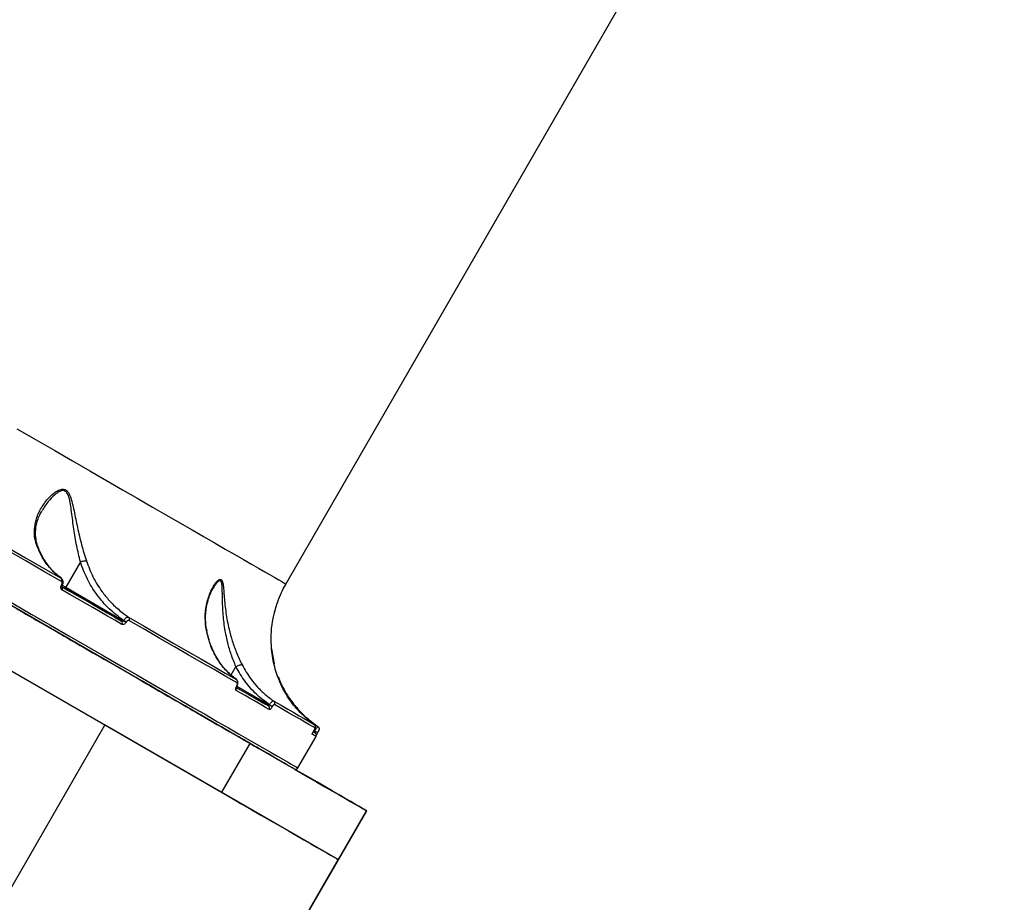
# Model space of a CAD drawing. Header units: millimetres. Extents: x -6006 to 5875, y -6399 to 6717.
# Drawn here: x 1735.2 to 2101.3, y 382.7 to 710.5 of the extents above; entities that cross this region are included whole.
import ezdxf

# ---------------------------------------------------------------- set-up
doc = ezdxf.new("R2010")
doc.units = ezdxf.units.MM
for name, color, linetype in [('DIKOM_ОБЪЕКТ', 7, 'Continuous'), ('DIKOM_РАЗМЕР_ЗОНА', 7, 'Continuous'), ('DIKOM_РАЗМЕР_ОБЪЕКТА', 7, 'Continuous')]:
    doc.layers.add(name, color=color, linetype=linetype)
doc.styles.add('style1', font='arial.ttf', dxfattribs={"width": 0.8})
doc.dimstyles.new('1-50', dxfattribs={"dimtxt": 300, "dimasz": 200, "dimexe": 100, "dimexo": 0, "dimgap": 100, "dimtad": 0, "dimdec": 0, "dimtxsty": 'style1', "dimcen": 0, "dimclrd": 7, "dimclre": 7, "dimadec": 1, "dimazin": 2, "dimtfac": 1, "dimtdec": 0, "dimtmove": 1, "dimatfit": 3, "dimfxl": 0, "dimlwd": 25, "dimlwe": 18, "dimarcsym": 0})

# ---------------------------------------------------------------- blocks, each defined once
blk = doc.blocks.new('*D15')
at = {"layer": 'Defpoints', "color": 0, "transparency": 16777216}
for p in [(-4354.46, 4593.05), (3409.28, 4593.05), (-1328.61, -3571.89)]:
    blk.add_point(p, dxfattribs=at)
at = {"layer": 'DIKOM_РАЗМЕР_ОБЪЕКТА', "color": 7, "lineweight": 18, "transparency": 16777216}
for p, q in [((3409.28, 4593.05), (-4454.46, 4593.05)), ((-1328.61, -3571.89), (-4454.46, -3571.89))]:
    blk.add_line(p, q, dxfattribs=at)
at = {"layer": 'DIKOM_РАЗМЕР_ОБЪЕКТА', "color": 7, "lineweight": 25, "transparency": 16777216}
for p, q in [((-4354.46, 4393.05), (-4354.46, 968.7)), ((-4354.46, -3371.89), (-4354.46, 52.46))]:
    blk.add_line(p, q, dxfattribs=at)
at = {"layer": 'DIKOM_РАЗМЕР_ОБЪЕКТА', "color": 7, "transparency": 16777216}
for points in [[(-4387.8, 4393.05), (-4321.13, 4393.05), (-4354.46, 4593.05)], [(-4387.8, -3371.89), (-4321.13, -3371.89), (-4354.46, -3571.89)]]:
    blk.add_solid(points, dxfattribs=at)
at = {"layer": 'DIKOM_РАЗМЕР_ОБЪЕКТА', "color": 0, "transparency": 16777216, "insert": (-4354.46, 510.58), "char_height": 300, "attachment_point": 5, "rotation": 90, "style": 'style1'}
blk.add_mtext('8150', dxfattribs=at)
blk = doc.blocks.new('*D16')
at = {"layer": 'Defpoints', "color": 0, "transparency": 16777216}
for p in [(3934.59, 4272.92), (-3710.11, -290.96), (3934.59, -4791.62)]:
    blk.add_point(p, dxfattribs=at)
at = {"layer": 'DIKOM_РАЗМЕР_ОБЪЕКТА', "color": 7, "lineweight": 18, "transparency": 16777216}
for p, q in [((3934.59, 4272.92), (3934.59, -4891.62)), ((-3710.11, -290.96), (-3710.11, -4891.62))]:
    blk.add_line(p, q, dxfattribs=at)
at = {"layer": 'DIKOM_РАЗМЕР_ОБЪЕКТА', "color": 7, "lineweight": 25, "transparency": 16777216}
for p, q in [((-3510.11, -4791.62), (-1432.64, -4791.62)), ((3734.59, -4791.62), (-518.7, -4791.62))]:
    blk.add_line(p, q, dxfattribs=at)
at = {"layer": 'DIKOM_РАЗМЕР_ОБЪЕКТА', "color": 7, "transparency": 16777216}
for points in [[(-3510.11, -4758.29), (-3510.11, -4824.96), (-3710.11, -4791.62)], [(3734.59, -4758.29), (3734.59, -4824.96), (3934.59, -4791.62)]]:
    blk.add_solid(points, dxfattribs=at)
at = {"layer": 'DIKOM_РАЗМЕР_ОБЪЕКТА', "color": 0, "transparency": 16777216, "insert": (-975.67, -4791.62), "char_height": 300, "attachment_point": 5, "style": 'style1'}
blk.add_mtext('7650', dxfattribs=at)
blk = doc.blocks.new('*D14')
at = {"layer": 'Defpoints', "color": 0, "transparency": 16777216}
for p in [(3463.26, 6716.57), (-5809.49, -5571.89), (-1350.38, -5571.89)]:
    blk.add_point(p, dxfattribs=at)
at = {"layer": 'DIKOM_РАЗМЕР_ЗОНА', "color": 7, "lineweight": 18, "transparency": 16777216}
for p, q in [((3463.26, 6716.57), (-5909.49, 6716.57)), ((-1350.38, -5571.89), (-5909.49, -5571.89))]:
    blk.add_line(p, q, dxfattribs=at)
at = {"layer": 'DIKOM_РАЗМЕР_ЗОНА', "color": 7, "lineweight": 25, "transparency": 16777216}
for p, q in [((-5809.49, 6516.57), (-5809.49, 1149.14)), ((-5809.49, -5371.89), (-5809.49, 69.36))]:
    blk.add_line(p, q, dxfattribs=at)
at = {"layer": 'DIKOM_РАЗМЕР_ЗОНА', "color": 7, "transparency": 16777216}
for points in [[(-5842.83, 6516.57), (-5776.16, 6516.57), (-5809.49, 6716.57)], [(-5842.83, -5371.89), (-5776.16, -5371.89), (-5809.49, -5571.89)]]:
    blk.add_solid(points, dxfattribs=at)
at = {"layer": 'DIKOM_РАЗМЕР_ЗОНА', "color": 0, "transparency": 16777216, "insert": (-5809.49, 609.25), "char_height": 300, "attachment_point": 5, "rotation": 90, "style": 'style1'}
blk.add_mtext('12300', dxfattribs=at)
blk = doc.blocks.new('*D13')
at = {"layer": 'Defpoints', "color": 0, "transparency": 16777216}
for p in [(5874.9, 4901.57), (-5210.11, -1293.83), (5874.9, -6202.3)]:
    blk.add_point(p, dxfattribs=at)
at = {"layer": 'DIKOM_РАЗМЕР_ЗОНА', "color": 7, "lineweight": 18, "transparency": 16777216}
for p, q in [((5874.9, 4901.57), (5874.9, -6302.3)), ((-5210.11, -1293.83), (-5210.11, -6302.3))]:
    blk.add_line(p, q, dxfattribs=at)
at = {"layer": 'DIKOM_РАЗМЕР_ЗОНА', "color": 7, "lineweight": 25, "transparency": 16777216}
for p, q in [((-5010.11, -6202.3), (160.46, -6202.3)), ((5674.9, -6202.3), (1240.24, -6202.3))]:
    blk.add_line(p, q, dxfattribs=at)
at = {"layer": 'DIKOM_РАЗМЕР_ЗОНА', "color": 7, "transparency": 16777216}
for points in [[(-5010.11, -6168.97), (-5010.11, -6235.64), (-5210.11, -6202.3)], [(5674.9, -6168.97), (5674.9, -6235.64), (5874.9, -6202.3)]]:
    blk.add_solid(points, dxfattribs=at)
at = {"layer": 'DIKOM_РАЗМЕР_ЗОНА', "color": 0, "transparency": 16777216, "insert": (700.35, -6202.3), "char_height": 300, "attachment_point": 5, "style": 'style1'}
blk.add_mtext('11100', dxfattribs=at)

msp = doc.modelspace()

# ---------------------------------------------------------------- linework, layer by layer
at = {"layer": 'DIKOM_ОБЪЕКТ', "color": 7, "linetype": 'Continuous', "lineweight": 15}
for p, q in [((1820.68, 441.75), (1127.86, 841.75)), ((1117.36, 823.56), (1810.18, 423.56)), ((1834.1, 500.92), (2019.15, 821.44)), ((1757.73, 509.14), (1752.29, 499.72)), ((1750.73, 503.05), (1750.2, 503.44)), ((1750.78, 500.59), (1750.8, 500.64)), ((1751.9, 499.36), (1750.91, 499.93)), ((1751, 500.46), (1751.03, 500.5)), ((1751.01, 500.45), (1752.29, 499.72)), ((1772.98, 487.19), (1751.9, 499.36)), ((1752.29, 499.72), (1773.76, 487.31)), ((1773.76, 487.31), (1773.8, 487.38)), ((1774.78, 486.82), (1774.74, 486.75)), ((1828.75, 476.84), (1829.67, 471.27)), ((1815.5, 470.28), (1813.69, 467.13)), ((1827.57, 455.67), (1815.67, 462.54)), ((1815.81, 463.04), (1815.84, 463.11)), ((1815.88, 463), (1815.92, 463.07)), ((1815.88, 463), (1827.93, 456.04)), ((1827.93, 456.04), (1827.96, 456.09)), ((1829.07, 455.45), (1829.04, 455.4)), ((1766.88, 448.57), (1716.88, 361.96)), ((1853.48, 398.57), (1766.88, 448.57)), ((1766.88, 448.57), (1766.88, 448.56)), ((1838.53, 432.6), (1845.28, 444.29)), ((1844.81, 445.72), (1844.27, 446.03)), ((1844.5, 446.47), (1844.55, 446.56)), ((1844.51, 446.47), (1844.5, 446.47)), ((1844.51, 446.47), (1844.56, 446.56)), ((1844.51, 446.47), (1844.73, 446.34)), ((1844.75, 446.37), (1844.52, 446.54)), ((1844.56, 446.56), (1844.55, 446.56)), ((1844.73, 446.34), (1844.75, 446.37)), ((1844.81, 445.72), (1844.84, 445.7)), ((1845.89, 445.68), (1845.9, 445.7)), ((1820.68, 441.75), (1810.18, 423.56)), ((1863.99, 416.75), (1853.49, 398.56)), ((1864.04, 416.72), (1853.54, 398.54)), ((1864.04, 416.72), (1863.99, 416.75)), ((1803.48, 311.96), (1853.48, 398.57)), ((1807.44, 318.56), (1853.6, 398.5)), ((1853.48, 398.57), (1853.6, 398.5)), ((1853.49, 398.56), (1853.54, 398.54)), ((1853.6, 398.5), (1853.54, 398.54))]:
    msp.add_line(p, q, dxfattribs=at)
at = {"layer": 'DIKOM_ОБЪЕКТ', "color": 7, "linetype": 'Continuous', "lineweight": 15, "flags": 128}
for points in [[(1734.19, 558.6), (1741.31, 554.49), (1748.2, 550.51), (1754.87, 546.66), (1761.3, 542.95), (1767.5, 539.37), (1773.45, 535.94), (1779.14, 532.65), (1784.58, 529.51), (1789.76, 526.52), (1794.68, 523.68), (1799.32, 521), (1803.68, 518.48), (1807.77, 516.12), (1811.57, 513.93), (1815.09, 511.9), (1818.31, 510.03), (1821.25, 508.34), (1823.88, 506.82), (1826.22, 505.47), (1828.26, 504.29), (1830, 503.29), (1831.43, 502.46), (1832.55, 501.81), (1833.37, 501.34), (1833.89, 501.04), (1834.09, 500.92), (1834.1, 500.92)], [(1750.72, 501.84), (1744.17, 505.62), (1737.44, 509.51), (1730.54, 513.49), (1723.47, 517.58), (1716.23, 521.75), (1708.83, 526.03), (1701.28, 530.39), (1693.58, 534.84)], [(1693.61, 535.97), (1701.3, 531.53), (1708.83, 527.18), (1716.22, 522.92), (1723.44, 518.75), (1730.49, 514.67), (1737.38, 510.7), (1744.09, 506.82), (1750.62, 503.05)], [(1750.76, 500.02), (1753.68, 498.33), (1756.56, 496.67), (1759.4, 495.03), (1762.2, 493.42), (1764.96, 491.82), (1767.67, 490.25), (1770.35, 488.71), (1772.98, 487.19)], [(1773.18, 485.92), (1770.54, 487.45), (1767.86, 488.99), (1765.13, 490.57), (1762.37, 492.16), (1759.56, 493.78), (1756.71, 495.43), (1753.83, 497.09), (1750.9, 498.78)], [(1750.92, 499.92), (1751.02, 499.87), (1751.28, 499.72), (1751.23, 499.75), (1750.95, 499.91)], [(1751.9, 499.36), (1751.93, 499.36), (1751.97, 499.37), (1752.02, 499.39), (1752.07, 499.43), (1752.12, 499.49), (1752.18, 499.56), (1752.23, 499.63), (1752.29, 499.72)], [(1837.16, 432.24), (1837.16, 432.24), (1837, 432.33), (1836.53, 432.6), (1835.75, 433.05), (1834.67, 433.68), (1833.28, 434.48), (1831.6, 435.45), (1829.61, 436.6), (1827.32, 437.92), (1824.74, 439.41), (1821.86, 441.07), (1818.69, 442.9), (1815.22, 444.9), (1811.47, 447.07), (1807.44, 449.4), (1803.13, 451.89), (1798.53, 454.54), (1793.67, 457.35), (1788.54, 460.31), (1783.14, 463.43), (1777.48, 466.69), (1771.57, 470.11), (1765.4, 473.67), (1759, 477.37), (1752.35, 481.21), (1745.46, 485.18), (1738.35, 489.28), (1731.02, 493.52)], [(1732.13, 494.03), (1739.48, 489.79), (1746.61, 485.67), (1753.51, 481.69), (1760.17, 477.84), (1766.6, 474.13), (1772.78, 470.56), (1778.7, 467.14), (1784.38, 463.87), (1789.79, 460.74), (1794.93, 457.77), (1799.81, 454.96), (1804.41, 452.3), (1808.73, 449.8), (1812.78, 447.47), (1816.54, 445.3), (1820.01, 443.3), (1823.19, 441.46), (1826.07, 439.79), (1828.66, 438.3), (1830.96, 436.97), (1832.95, 435.82), (1834.64, 434.85), (1836.03, 434.05), (1837.11, 433.42), (1837.89, 432.97), (1838.36, 432.7), (1838.53, 432.6), (1838.53, 432.6)], [(1799.06, 454.24), (1798.91, 454.32), (1798.45, 454.59), (1797.69, 455.03), (1796.62, 455.64), (1795.25, 456.43), (1793.58, 457.4), (1791.61, 458.54), (1789.34, 459.85), (1786.78, 461.33), (1783.92, 462.98), (1780.77, 464.8), (1777.33, 466.78), (1773.61, 468.93), (1769.61, 471.24), (1765.33, 473.71), (1760.77, 476.34), (1755.95, 479.12), (1750.87, 482.06), (1745.52, 485.15), (1739.92, 488.38), (1734.07, 491.76)], [(1736.19, 490.54), (1736.34, 490.45), (1736.79, 490.19), (1737.49, 489.78), (1738.38, 489.27), (1739.39, 488.68), (1740.42, 488.09), (1741.38, 487.54), (1742.19, 487.07), (1742.77, 486.73), (1743.07, 486.56), (1743.07, 486.56), (1742.77, 486.73), (1742.19, 487.07), (1741.38, 487.54), (1740.42, 488.09), (1739.39, 488.69), (1738.38, 489.27), (1737.49, 489.78), (1736.79, 490.19), (1736.34, 490.45), (1736.19, 490.54)], [(1773.76, 487.31), (1773.9, 487.24), (1774.03, 487.16), (1774.17, 487.08), (1774.3, 487), (1774.43, 486.93), (1774.55, 486.86), (1774.65, 486.8), (1774.74, 486.75)], [(1773.8, 487.38), (1773.94, 487.31), (1774.07, 487.23), (1774.21, 487.15), (1774.34, 487.07), (1774.47, 487), (1774.59, 486.93), (1774.69, 486.87), (1774.78, 486.82)], [(1775.65, 488.6), (1781.49, 485.23), (1787.1, 481.99), (1792.48, 478.88), (1797.62, 475.92), (1802.52, 473.09), (1807.18, 470.4), (1811.59, 467.85), (1815.74, 465.45)], [(1815.98, 464.17), (1811.81, 466.57), (1807.39, 469.12), (1802.73, 471.82), (1797.82, 474.65), (1792.66, 477.63), (1787.27, 480.74), (1781.65, 483.98), (1775.8, 487.36)], [(1749.39, 482.91), (1749.54, 482.82), (1750.01, 482.55), (1750.76, 482.12), (1751.78, 481.53), (1753.03, 480.81), (1754.45, 479.99), (1756.01, 479.09), (1757.64, 478.15), (1759.28, 477.2), (1760.88, 476.28), (1762.38, 475.41), (1763.72, 474.64), (1764.86, 473.98), (1765.75, 473.47), (1766.36, 473.12), (1766.67, 472.94), (1766.67, 472.94), (1766.36, 473.12), (1765.75, 473.47), (1764.86, 473.98), (1763.72, 474.64), (1762.38, 475.41), (1760.88, 476.28), (1759.28, 477.2), (1757.64, 478.15), (1756.01, 479.09), (1754.45, 479.99), (1753.02, 480.81), (1751.78, 481.53), (1750.76, 482.12), (1750.01, 482.56), (1749.54, 482.82), (1749.39, 482.91)], [(1779.58, 465.48), (1779.62, 465.46), (1779.93, 465.28), (1780.55, 464.92), (1781.44, 464.41), (1782.57, 463.75), (1783.91, 462.98), (1785.41, 462.11), (1787.01, 461.19), (1788.66, 460.24), (1790.29, 459.3), (1791.84, 458.4), (1793.27, 457.58), (1794.51, 456.86), (1795.53, 456.27), (1796.28, 455.84), (1796.75, 455.57), (1796.9, 455.48)], [(1827.9, 454.33), (1826.54, 455.12), (1825.12, 455.93), (1823.66, 456.78), (1822.14, 457.65), (1820.58, 458.55), (1818.97, 459.48), (1817.31, 460.44), (1815.6, 461.43)], [(1815.78, 462.48), (1817.01, 461.77), (1818.67, 460.81), (1820.27, 459.89), (1821.83, 458.99), (1823.34, 458.11), (1824.8, 457.27), (1826.21, 456.46), (1827.57, 455.67)], [(1796.35, 455.8), (1796.5, 455.71), (1796.95, 455.45), (1797.65, 455.05), (1798.55, 454.53), (1799.55, 453.95), (1800.58, 453.36), (1801.54, 452.8), (1802.35, 452.34), (1802.93, 452), (1803.24, 451.82), (1803.24, 451.82), (1802.93, 452), (1802.35, 452.34), (1801.54, 452.8), (1800.58, 453.36), (1799.55, 453.95), (1798.54, 454.53), (1797.65, 455.05), (1796.95, 455.45), (1796.5, 455.71), (1796.35, 455.8)], [(1827.93, 456.04), (1828.1, 455.94), (1828.27, 455.84), (1828.44, 455.75), (1828.61, 455.65), (1828.75, 455.57), (1828.88, 455.5), (1828.98, 455.44), (1829.04, 455.4)], [(1827.96, 456.09), (1828.13, 455.99), (1828.3, 455.89), (1828.47, 455.79), (1828.63, 455.7), (1828.78, 455.62), (1828.9, 455.54), (1829, 455.49), (1829.07, 455.45)], [(1829.57, 457.47), (1832.3, 455.89), (1834.8, 454.45), (1837.05, 453.15), (1839.06, 451.99), (1840.82, 450.97), (1842.34, 450.1), (1843.61, 449.36), (1844.64, 448.77)], [(1844.94, 447.45), (1843.91, 448.04), (1842.64, 448.77), (1841.12, 449.65), (1839.35, 450.67), (1837.33, 451.84), (1835.08, 453.14), (1832.58, 454.58), (1829.84, 456.17)], [(1800.24, 453.55), (1800.4, 453.46), (1800.86, 453.2), (1801.62, 452.76), (1802.63, 452.17), (1803.88, 451.45), (1805.3, 450.63), (1806.86, 449.73), (1808.49, 448.79), (1810.13, 447.84), (1811.73, 446.92), (1813.23, 446.05), (1814.57, 445.28), (1815.71, 444.62), (1816.6, 444.11), (1816.69, 444.05)], [(1817.56, 443.55), (1817.52, 443.58), (1817.21, 443.76), (1816.6, 444.11), (1815.71, 444.62), (1814.57, 445.28), (1813.23, 446.05), (1811.73, 446.92), (1810.13, 447.84), (1808.49, 448.79), (1806.86, 449.73), (1805.3, 450.63), (1803.88, 451.45), (1802.63, 452.17), (1801.61, 452.76), (1800.86, 453.2), (1800.4, 453.46), (1800.24, 453.55), (1800.24, 453.55)], [(1846.08, 447.94), (1846.23, 447.82), (1846.34, 447.69)], [(1817.22, 443.75), (1817.38, 443.66), (1817.82, 443.4), (1818.53, 443), (1819.42, 442.48), (1820.43, 441.9), (1821.46, 441.3), (1822.42, 440.75), (1823.22, 440.28), (1823.81, 439.95), (1824.11, 439.77), (1824.11, 439.77), (1823.81, 439.95), (1823.22, 440.28), (1822.42, 440.75), (1821.46, 441.3), (1820.43, 441.9), (1819.42, 442.48), (1818.53, 443), (1817.82, 443.4), (1817.38, 443.66), (1817.22, 443.75)], [(1817.23, 443.74), (1817.39, 443.65), (1817.84, 443.39), (1818.54, 442.99), (1819.43, 442.47), (1820.44, 441.89), (1821.47, 441.3), (1822.43, 440.74), (1823.24, 440.28), (1823.82, 439.94), (1824.12, 439.76), (1824.12, 439.76), (1823.82, 439.94), (1823.24, 440.28), (1822.43, 440.74), (1821.47, 441.3), (1820.44, 441.89), (1819.43, 442.47), (1818.54, 442.99), (1817.84, 443.4), (1817.39, 443.65), (1817.23, 443.74)], [(1845.28, 444.29), (1845.28, 444.29), (1845.23, 444.32), (1845.1, 444.4), (1844.91, 444.51), (1844.64, 444.66), (1844.3, 444.86), (1843.9, 445.09)], [(1844.41, 445.95), (1844.54, 445.87), (1844.74, 445.76), (1844.86, 445.69), (1844.91, 445.66), (1844.91, 445.66)], [(1844.73, 446.34), (1844.93, 446.23), (1845.14, 446.1), (1845.35, 445.99), (1845.53, 445.88), (1845.68, 445.79), (1845.8, 445.73), (1845.87, 445.69), (1845.89, 445.68)], [(1844.75, 446.37), (1844.95, 446.25), (1845.16, 446.13), (1845.36, 446.02), (1845.55, 445.91), (1845.7, 445.82), (1845.81, 445.76), (1845.88, 445.72), (1845.9, 445.7)], [(1844.91, 445.66), (1844.89, 445.67), (1844.81, 445.72)], [(1863.99, 416.75), (1863.82, 416.84), (1863.33, 417.13), (1862.51, 417.6), (1861.37, 418.26), (1859.93, 419.09), (1858.18, 420.1), (1856.15, 421.27), (1853.85, 422.6), (1851.3, 424.07), (1848.52, 425.68), (1845.52, 427.41), (1842.33, 429.25), (1838.98, 431.19), (1835.49, 433.2), (1831.89, 435.28), (1828.2, 437.41), (1824.46, 439.57), (1820.68, 441.75)], [(1837.56, 432.01), (1839.04, 431.15), (1842.39, 429.22), (1845.57, 427.38), (1848.57, 425.65), (1851.36, 424.04), (1853.91, 422.57), (1856.21, 421.24), (1858.24, 420.07), (1859.98, 419.06), (1861.43, 418.23), (1862.56, 417.57), (1863.38, 417.1), (1863.87, 416.82), (1864.04, 416.72)], [(1810.18, 423.56), (1813.96, 421.39), (1817.7, 419.22), (1821.39, 417.09), (1824.99, 415.01), (1828.48, 413), (1831.83, 411.06), (1835.02, 409.22), (1838.02, 407.49), (1840.8, 405.89), (1843.35, 404.41), (1845.65, 403.09), (1847.68, 401.91), (1849.43, 400.91), (1850.87, 400.07), (1852.01, 399.42), (1852.83, 398.94), (1853.32, 398.66), (1853.49, 398.56)]]:
    msp.add_lwpolyline(points, dxfattribs=at)
at = {"layer": 'DIKOM_ОБЪЕКТ', "color": 7, "linetype": 'Continuous', "lineweight": 15}
for centre, radius, start, end in [((1749.97, 502.39), 0.925, 323.6077, 45.1719), ((1750.19, 499.33), 0.9, 322.7891, 50.2589), ((1740.57, 482.66), 20.63, 59.6278, 60.3551), ((1684.78, 386.04), 132.25, 59.9404, 60.0538), ((1772.43, 486.45), 0.917, 324.4083, 53.0313), ((1775.03, 487.9), 0.937, 325.1471, 48.5038), ((1815.16, 464.68), 0.968, 327.8311, 52.9769), ((1814.71, 461.95), 1.03, 329.3726, 21.5992), ((1835.55, 497.2), 39.46, 239.9731, 240.0938), ((1835.59, 497.27), 39.46, 239.9731, 240.0938), ((1827.06, 454.84), 0.977, 328.6369, 58.5653), ((1829, 456.67), 0.982, 328.8277, 54.2866), ((1844.07, 447.95), 0.998, 329.8912, 55.656), ((1843.04, 445.59), 0.992, 329.8467, 354.6591)]:
    msp.add_arc(centre, radius, start, end, dxfattribs=at)
for points, knots in [([(1741.7, 514.86), (1741.38, 515.87), (1740.69, 518.05), (1740.58, 521.33), (1741.22, 525.01), (1742.86, 528.88), (1745.29, 532.3), (1747.62, 534.53), (1749.4, 535.69), (1750.75, 536.22), (1751.71, 536.18), (1752.47, 535.85), (1753.23, 535.19), (1754.08, 533.45), (1754.77, 530.98), (1755.6, 527.09), (1756.64, 521.89), (1757.89, 516.64), (1759.03, 512.5), (1759.65, 510.55), (1759.96, 509.57)], [0, 0, 0, 0, 0.059057, 0.126772, 0.19653, 0.289998, 0.386195, 0.45277, 0.486431, 0.520906, 0.548915, 0.554252, 0.580047, 0.615211, 0.661736, 0.709495, 0.806141, 0.905605, 0.952555, 1, 1, 1, 1]), ([(1757.73, 509.15), (1757.73, 509.15), (1757.29, 511.1), (1756.3, 515.15), (1755.28, 521.42), (1754.62, 526.59), (1754.07, 530.54), (1753.6, 532.99), (1752.92, 534.74), (1752.24, 535.38), (1751.55, 535.65), (1750.66, 535.62), (1749.39, 534.99), (1747.68, 533.67), (1745.53, 531.43), (1744.22, 529.29), (1743.5, 528.1)], [0, 0, 0, 0, 0.000025, 0.138408, 0.280464, 0.426222, 0.493207, 0.561305, 0.609402, 0.643589, 0.650649, 0.6882, 0.735188, 0.784042, 0.880596, 1, 1, 1, 1]), ([(1742.11, 514.51), (1742.08, 514.59), (1741.78, 515.29), (1741.44, 516.63), (1741.12, 518.54), (1741.07, 520.51), (1741.29, 522.54), (1741.84, 524.6), (1742.55, 526.49), (1743.2, 527.63), (1743.48, 528.12)], [0, 0, 0, 0, 0.016495, 0.14101, 0.273698, 0.415106, 0.564425, 0.719686, 0.879173, 1, 1, 1, 1]), ([(1750.62, 503.05), (1749.29, 504.14), (1746.58, 506.36), (1743.64, 510.45), (1742.29, 513.53), (1741.7, 514.86)], [0, 0, 0, 0, 0.355862, 0.721478, 1, 1, 1, 1]), ([(1741.7, 514.86), (1741.73, 514.85), (1741.81, 514.79), (1741.95, 514.69), (1742, 514.56), (1742.02, 514.49)], [0, 0, 0, 0, 0.143461, 0.562254, 1, 1, 1, 1]), ([(1750.2, 503.44), (1749.95, 503.62), (1748.99, 504.31), (1747.5, 505.79), (1745.72, 507.85), (1744.17, 510.18), (1742.95, 512.4), (1742.36, 513.93), (1742.12, 514.54)], [0, 0, 0, 0, 0.069193, 0.267446, 0.466941, 0.667155, 0.867469, 1, 1, 1, 1]), ([(1757.73, 509.15), (1757.94, 509.22), (1758.37, 509.37), (1759.01, 509.52), (1759.51, 509.59), (1759.81, 509.59), (1759.92, 509.57), (1759.96, 509.57)], [0, 0, 0, 0, 0.248784, 0.497569, 0.746365, 0.91272, 1, 1, 1, 1]), ([(1757.73, 509.14), (1757.73, 509.14), (1757.73, 509.15), (1757.73, 509.15), (1757.73, 509.15), (1757.73, 509.15)], [0, 0, 0, 0, 0.467862, 0.892472, 1, 1, 1, 1]), ([(1773.8, 487.38), (1771.98, 488.77), (1768.28, 491.59), (1763.8, 496.85), (1760.12, 502.7), (1758.53, 506.98), (1757.73, 509.14)], [0, 0, 0, 0, 0.25165, 0.509861, 0.751872, 1, 1, 1, 1]), ([(1759.96, 509.57), (1760.72, 507.54), (1762.25, 503.45), (1765.31, 498.6), (1768.56, 494.63), (1771.8, 491.42), (1774.36, 489.54), (1775.65, 488.6)], [0, 0, 0, 0, 0.239879, 0.485875, 0.639423, 0.818549, 1, 1, 1, 1]), ([(1751.03, 500.5), (1751.03, 500.5), (1751.16, 500.73), (1751.34, 501.21), (1751.37, 501.92), (1751.17, 502.51), (1750.88, 502.91), (1750.64, 503.02), (1750.57, 503.05)], [0, 0, 0, 0, 0.000314, 0.259927, 0.504593, 0.721733, 0.922677, 1, 1, 1, 1]), ([(1750.8, 500.64), (1750.84, 500.7), (1750.92, 500.87), (1750.99, 501.15), (1750.99, 501.45), (1750.9, 501.7), (1750.78, 501.8), (1750.72, 501.84)], [0, 0, 0, 0, 0.142283, 0.357116, 0.571573, 0.785712, 1, 1, 1, 1]), ([(1804.55, 483.82), (1804.35, 485.29), (1803.92, 488.49), (1804.46, 493.17), (1805.67, 497.18), (1807, 499.85), (1808.01, 501.37), (1808.81, 502.28), (1809.58, 502.77), (1810.06, 502.63), (1810.48, 502.05), (1810.78, 500.83), (1810.99, 498.61), (1811.26, 495.11), (1811.74, 490.27), (1812.76, 484.76), (1814.14, 479.76), (1815.72, 475.26), (1817.08, 472.41), (1817.79, 470.93)], [0, 0, 0, 0, 0.079019, 0.172179, 0.268058, 0.328729, 0.361058, 0.3939, 0.422331, 0.451319, 0.459943, 0.498992, 0.544605, 0.591435, 0.68762, 0.78658, 0.854677, 0.924445, 1, 1, 1, 1]), ([(1815.51, 470.28), (1815.51, 470.28), (1814.94, 471.74), (1813.71, 474.6), (1812.45, 479.08), (1811.4, 484.04), (1810.71, 489.61), (1810.52, 494.48), (1810.47, 498.08), (1810.41, 500.31), (1810.2, 501.58), (1809.88, 502.09), (1809.65, 502.19), (1809.23, 502.11), (1808.67, 501.69), (1807.89, 500.69), (1807.33, 499.9), (1807.09, 499.4), (1807.08, 499.39)], [0, 0, 0, 0, 0.000048, 0.113392, 0.216777, 0.322668, 0.468979, 0.619039, 0.686958, 0.756016, 0.811091, 0.822951, 0.853618, 0.862805, 0.902802, 0.950038, 0.99839, 1, 1, 1, 1]), ([(1750.9, 498.78), (1750.81, 498.85), (1750.63, 499), (1750.5, 499.37), (1750.49, 499.82), (1750.6, 500.24), (1750.72, 500.49), (1750.78, 500.59)], [0, 0, 0, 0, 0.215034, 0.429958, 0.644699, 0.859211, 1, 1, 1, 1]), ([(1750.87, 499.92), (1750.87, 499.92), (1750.86, 499.92), (1750.86, 500), (1750.87, 500.12), (1750.91, 500.29), (1750.97, 500.4), (1751, 500.46)], [0, 0, 0, 0, 0.189022, 0.390853, 0.581596, 0.792584, 1, 1, 1, 1]), ([(1804.73, 483.57), (1804.64, 484.08), (1804.38, 485.39), (1804.23, 487.51), (1804.28, 489.96), (1804.6, 492.44), (1805.17, 494.87), (1805.92, 497.05), (1806.59, 498.53), (1807, 499.22), (1807.09, 499.39)], [0, 0, 0, 0, 0.084224, 0.220567, 0.365135, 0.51716, 0.677199, 0.824064, 0.959153, 1, 1, 1, 1]), ([(1830.05, 491), (1830.28, 491.83), (1830.82, 493.85), (1832.04, 496.92), (1833.19, 499.4), (1833.97, 500.66), (1834.12, 500.9)], [0, 0, 0, 0, 0.240675, 0.583662, 0.92145, 1, 1, 1, 1]), ([(1828.75, 476.75), (1828.66, 478.53), (1828.47, 482.14), (1828.99, 486.31), (1829.51, 488.93), (1829.81, 490.2), (1830, 490.89), (1830.07, 491.14), (1830, 490.88), (1829.97, 490.77)], [0, 0, 0, 0, 0.276176, 0.559715, 0.7101, 0.786301, 0.864911, 0.940679, 1, 1, 1, 1]), ([(1772.98, 487.19), (1773.05, 487.16), (1773.17, 487.1), (1773.38, 487.08), (1773.56, 487.12), (1773.66, 487.19), (1773.72, 487.25), (1773.75, 487.29), (1773.76, 487.31)], [0, 0, 0, 0, 0.255266, 0.498896, 0.716755, 0.861557, 0.906978, 1, 1, 1, 1]), ([(1773.8, 487.38), (1773.87, 487.48), (1774.05, 487.76), (1774.42, 488.18), (1774.89, 488.52), (1775.33, 488.7), (1775.55, 488.63), (1775.65, 488.6)], [0, 0, 0, 0, 0.113164, 0.325953, 0.548004, 0.775445, 1, 1, 1, 1]), ([(1775.8, 487.36), (1775.73, 487.39), (1775.6, 487.44), (1775.34, 487.38), (1775.09, 487.22), (1774.9, 487.01), (1774.81, 486.87), (1774.78, 486.82)], [0, 0, 0, 0, 0.228879, 0.4579, 0.678508, 0.88829, 1, 1, 1, 1]), ([(1774.74, 486.75), (1774.7, 486.68), (1774.56, 486.46), (1774.27, 486.14), (1773.88, 485.9), (1773.49, 485.8), (1773.28, 485.88), (1773.18, 485.92)], [0, 0, 0, 0, 0.108273, 0.320404, 0.543074, 0.771559, 1, 1, 1, 1]), ([(1815.74, 465.45), (1814.32, 466.6), (1811.44, 468.94), (1808.25, 473.45), (1805.85, 478.42), (1804.98, 482.01), (1804.55, 483.82)], [0, 0, 0, 0, 0.262567, 0.532662, 0.763648, 1, 1, 1, 1]), ([(1804.55, 483.82), (1804.57, 483.79), (1804.65, 483.71), (1804.67, 483.61), (1804.68, 483.55)], [0, 0, 0, 0, 0.397125, 1, 1, 1, 1]), ([(1812.1, 468.66), (1811.58, 469.22), (1810.43, 470.47), (1808.88, 472.7), (1807.43, 475.25), (1806.24, 477.99), (1805.31, 480.75), (1804.9, 482.67), (1804.71, 483.56)], [0, 0, 0, 0, 0.144227, 0.322814, 0.500395, 0.675218, 0.849035, 1, 1, 1, 1]), ([(1844.64, 448.77), (1842.81, 450.19), (1840.05, 452.32), (1836.92, 455.93), (1834.37, 459.49), (1831.86, 464.12), (1830.12, 469.06), (1829.15, 473.34), (1828.88, 475.61), (1828.75, 476.75)], [0, 0, 0, 0, 0.222716, 0.336735, 0.450749, 0.631005, 0.813277, 0.906646, 1, 1, 1, 1]), ([(1815.8, 465.46), (1815.37, 465.76), (1814.19, 466.58), (1812.96, 467.67), (1812.22, 468.52), (1812.1, 468.66)], [0, 0, 0, 0, 0.319667, 0.889851, 1, 1, 1, 1]), ([(1815.5, 470.28), (1815.51, 470.28), (1815.51, 470.28), (1815.51, 470.28), (1815.51, 470.28)], [0, 0, 0, 0, 0.614527, 1, 1, 1, 1]), ([(1827.96, 456.09), (1826.32, 457.33), (1822.99, 459.85), (1818.75, 464.64), (1816.59, 468.39), (1815.5, 470.28)], [0, 0, 0, 0, 0.32573, 0.659681, 1, 1, 1, 1]), ([(1815.51, 470.28), (1815.71, 470.39), (1816.1, 470.6), (1816.71, 470.84), (1817.24, 470.98), (1817.58, 471), (1817.73, 470.96), (1817.78, 470.94), (1817.79, 470.93)], [0, 0, 0, 0, 0.212744, 0.425447, 0.638147, 0.850808, 0.961912, 1, 1, 1, 1]), ([(1817.79, 470.93), (1818.82, 469.12), (1820.5, 466.18), (1823.52, 462.61), (1826.34, 459.84), (1828.48, 458.27), (1829.57, 457.47)], [0, 0, 0, 0, 0.342218, 0.557268, 0.7746, 1, 1, 1, 1]), ([(1815.91, 463.07), (1815.93, 463.11), (1816.08, 463.33), (1816.26, 463.84), (1816.34, 464.46), (1816.18, 465), (1815.96, 465.32), (1815.77, 465.42), (1815.72, 465.45)], [0, 0, 0, 0, 0.043289, 0.284799, 0.576502, 0.763477, 0.934931, 1, 1, 1, 1]), ([(1831.16, 466.6), (1831.51, 465.69), (1832.25, 463.79), (1833.78, 460.98), (1835.38, 458.45), (1836.5, 456.99), (1836.97, 456.38)], [0, 0, 0, 0, 0.250084, 0.520599, 0.798977, 1, 1, 1, 1]), ([(1815.6, 461.43), (1815.56, 461.47), (1815.46, 461.55), (1815.41, 461.81), (1815.45, 462.18), (1815.58, 462.61), (1815.73, 462.9), (1815.81, 463.04)], [0, 0, 0, 0, 0.174175, 0.389585, 0.595799, 0.797865, 1, 1, 1, 1]), ([(1815.63, 462.32), (1815.63, 462.32), (1815.63, 462.31), (1815.63, 462.35), (1815.65, 462.45), (1815.7, 462.63), (1815.78, 462.82), (1815.85, 462.95), (1815.88, 463)], [0, 0, 0, 0, 0.011889, 0.19047, 0.36852, 0.595131, 0.83506, 1, 1, 1, 1]), ([(1815.84, 463.11), (1815.89, 463.21), (1816, 463.4), (1816.08, 463.68), (1816.11, 463.92), (1816.07, 464.09), (1816.01, 464.14), (1815.98, 464.17)], [0, 0, 0, 0, 0.203987, 0.408018, 0.613531, 0.826541, 1, 1, 1, 1]), ([(1827.57, 455.67), (1827.59, 455.67), (1827.62, 455.66), (1827.7, 455.72), (1827.78, 455.82), (1827.87, 455.93), (1827.91, 456.01), (1827.93, 456.04)], [0, 0, 0, 0, 0.215078, 0.430111, 0.644741, 0.859218, 1, 1, 1, 1]), ([(1829.04, 455.4), (1828.99, 455.3), (1828.84, 455.07), (1828.59, 454.73), (1828.31, 454.45), (1828.06, 454.29), (1827.95, 454.32), (1827.9, 454.33)], [0, 0, 0, 0, 0.140757, 0.355272, 0.57002, 0.784957, 1, 1, 1, 1]), ([(1827.96, 456.09), (1828.04, 456.21), (1828.25, 456.53), (1828.61, 456.97), (1829, 457.33), (1829.35, 457.52), (1829.5, 457.49), (1829.57, 457.47)], [0, 0, 0, 0, 0.142395, 0.357266, 0.571682, 0.785734, 1, 1, 1, 1]), ([(1829.84, 456.17), (1829.8, 456.17), (1829.73, 456.19), (1829.57, 456.08), (1829.38, 455.9), (1829.21, 455.67), (1829.11, 455.51), (1829.07, 455.45)], [0, 0, 0, 0, 0.21432, 0.428455, 0.642923, 0.857757, 1, 1, 1, 1]), ([(1836.97, 456.38), (1836.96, 456.39), (1836.92, 456.45), (1836.82, 456.5), (1836.66, 456.47), (1836.61, 456.46)], [0, 0, 0, 0, 0.092386, 0.745629, 1, 1, 1, 1]), ([(1836.97, 456.38), (1837.19, 456.11), (1838.59, 454.38), (1841.47, 451.35), (1844.53, 449.09), (1846.08, 447.94)], [0, 0, 0, 0, 0.084982, 0.533472, 1, 1, 1, 1]), ([(1844.55, 446.56), (1844.6, 446.65), (1844.69, 446.81), (1844.81, 447.04), (1844.89, 447.23), (1844.95, 447.38), (1844.95, 447.44), (1844.94, 447.45), (1844.94, 447.45)], [0, 0, 0, 0, 0.167312, 0.334445, 0.509115, 0.713057, 0.957727, 1, 1, 1, 1]), ([(1844.56, 446.56), (1844.56, 446.58), (1844.64, 446.7), (1844.77, 446.94), (1844.93, 447.28), (1845.03, 447.52), (1845.09, 447.81), (1845.08, 448.12), (1844.97, 448.43), (1844.81, 448.66), (1844.66, 448.74), (1844.63, 448.76)], [0, 0, 0, 0, 0.016934, 0.153736, 0.294882, 0.484216, 0.589482, 0.710806, 0.826483, 0.955834, 1, 1, 1, 1]), ([(1844.75, 446.37), (1844.8, 446.46), (1844.98, 446.74), (1845.3, 447.21), (1845.66, 447.65), (1845.95, 447.94), (1846.04, 447.94), (1846.08, 447.94)], [0, 0, 0, 0, 0.094232, 0.312277, 0.541182, 0.771414, 1, 1, 1, 1]), ([(1845.9, 445.7), (1845.96, 445.8), (1846.07, 446), (1846.24, 446.29), (1846.35, 446.51), (1846.41, 446.63), (1846.45, 446.73), (1846.5, 446.87), (1846.53, 447.09), (1846.51, 447.38), (1846.4, 447.58), (1846.34, 447.69)], [0, 0, 0, 0, 0.12577, 0.273137, 0.436303, 0.54151, 0.60555, 0.658233, 0.740893, 0.859619, 1, 1, 1, 1]), ([(1843.9, 445.09), (1843.89, 445.09), (1843.88, 445.11), (1843.88, 445.2), (1843.97, 445.44), (1844.11, 445.75), (1844.29, 446.09), (1844.43, 446.35), (1844.5, 446.47)], [0, 0, 0, 0, 0.039238, 0.287238, 0.495199, 0.67102, 0.8353, 1, 1, 1, 1]), ([(1844, 445.46), (1844, 445.46), (1844, 445.47), (1844.04, 445.56), (1844.12, 445.75), (1844.28, 446.06), (1844.44, 446.36), (1844.54, 446.52), (1844.57, 446.58)], [0, 0, 0, 0, 0.074651, 0.227075, 0.444164, 0.695464, 0.901385, 1, 1, 1, 1]), ([(1844.81, 445.72), (1844.77, 445.75), (1844.7, 445.8), (1844.65, 445.94), (1844.64, 446.09), (1844.67, 446.2), (1844.7, 446.28), (1844.72, 446.32), (1844.73, 446.34)], [0, 0, 0, 0, 0.268518, 0.52285, 0.742572, 0.869128, 0.924244, 1, 1, 1, 1]), ([(1845.26, 444.29), (1845.29, 444.33), (1845.38, 444.46), (1845.42, 444.71), (1845.41, 445), (1845.33, 445.22), (1845.22, 445.39), (1845.12, 445.51), (1845.03, 445.58), (1844.97, 445.62), (1844.94, 445.64), (1844.93, 445.65), (1844.93, 445.65), (1844.92, 445.65), (1844.92, 445.66), (1844.92, 445.66), (1844.92, 445.66), (1844.9, 445.67), (1844.84, 445.7), (1844.81, 445.72)], [0, 0, 0, 0, 0.010921, 0.040288, 0.063797, 0.083592, 0.100196, 0.113578, 0.123519, 0.129802, 0.131624, 0.132648, 0.133579, 0.134969, 0.13779, 0.14637, 0.197444, 0.431463, 1, 1, 1, 1]), ([(1845.38, 444.78), (1845.43, 444.87), (1845.55, 445.08), (1845.74, 445.43), (1845.87, 445.65), (1845.91, 445.72)], [0, 0, 0, 0, 0.372363, 0.809405, 1, 1, 1, 1]), ([(1837.49, 432.13), (1837.51, 432.12), (1837.62, 432.09), (1837.86, 432.11), (1838.16, 432.21), (1838.41, 432.39), (1838.49, 432.55), (1838.52, 432.61)], [0, 0, 0, 0, 0.069682, 0.281204, 0.562364, 0.849558, 1, 1, 1, 1])]:
    msp.add_open_spline(points, degree=3, knots=knots, dxfattribs=at)

# ---------------------------------------------------------------- dimensions: what is measured, and where the dimension line sits
at = {"layer": 'DIKOM_РАЗМЕР_ЗОНА'}
dim = msp.add_linear_dim(base=(-5809.49, -5571.89), p1=(3463.26, 6716.57), p2=(-1350.38, -5571.89), angle=90, text='12300', dimstyle='1-50', override={"dimscale": 1, "dimtix": 0, "dimtofl": 1, "dimtmove": 1, "dimatfit": 3}, dxfattribs=at)
dim.commit()
dim.dimension.update_dxf_attribs({"geometry": '*D14', "text_midpoint": (-5809.49, 609.25), "dimtype": 160})
dim = msp.add_linear_dim(base=(5874.9, -6202.3), p1=(-5210.11, -1293.83), p2=(5874.9, 4901.57), text='11100', dimstyle='1-50', override={"dimscale": 1, "dimtix": 0, "dimtofl": 1, "dimtmove": 1, "dimatfit": 3}, dxfattribs=at)
dim.commit()
dim.dimension.update_dxf_attribs({"geometry": '*D13', "text_midpoint": (700.35, -6202.3), "dimtype": 160})
at = {"layer": 'DIKOM_РАЗМЕР_ОБЪЕКТА'}
dim = msp.add_linear_dim(base=(-4354.46, 4593.05), p1=(-1328.61, -3571.89), p2=(3409.28, 4593.05), angle=90, text='8150', dimstyle='1-50', override={"dimscale": 1, "dimtix": 0, "dimtofl": 1, "dimtmove": 1, "dimatfit": 3}, dxfattribs=at)
dim.commit()
dim.dimension.update_dxf_attribs({"geometry": '*D15', "text_midpoint": (-4354.46, 510.58)})
dim = msp.add_linear_dim(base=(3934.59, -4791.62), p1=(-3710.11, -290.96), p2=(3934.59, 4272.92), text='7650', dimstyle='1-50', override={"dimscale": 1, "dimtix": 0, "dimtofl": 1, "dimtmove": 1, "dimatfit": 3}, dxfattribs=at)
dim.commit()
dim.dimension.update_dxf_attribs({"geometry": '*D16', "text_midpoint": (-975.67, -4791.62), "dimtype": 160})

doc.saveas('drawing.dxf')
